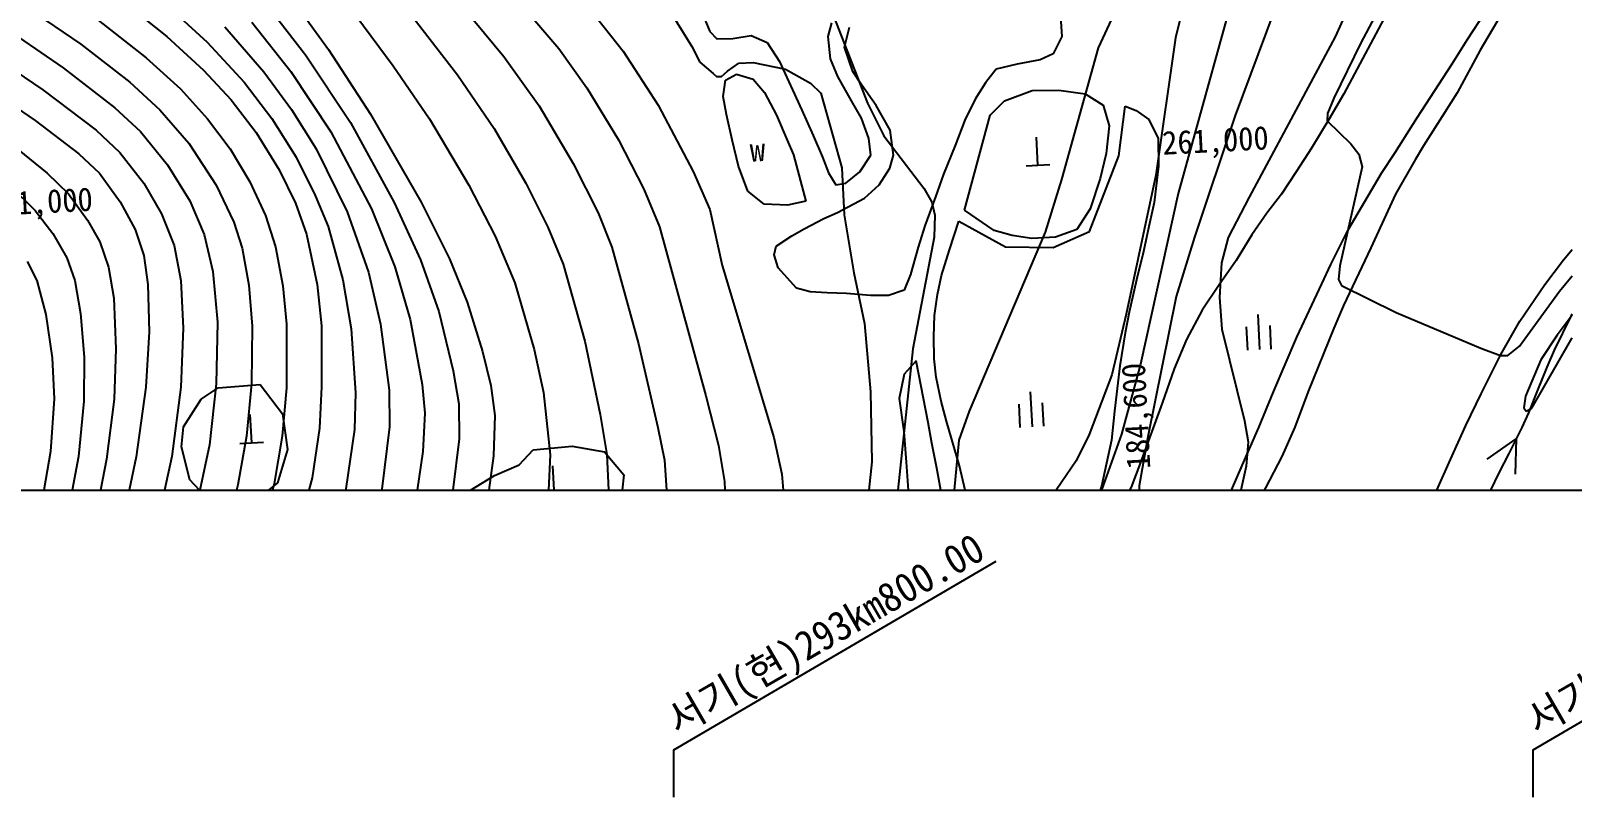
# Model space of a CAD drawing. Header units: millimetres. Extents: x 10470 to 11266, y 1103 to 1809.
# Drawn here: x 10705.1 to 10836, y 1364.9 to 1430 of the extents above; entities that cross this region are included whole.
import ezdxf
from ezdxf.enums import TextEntityAlignment as Align
from ezdxf.xclip import XClip

# ---------------------------------------------------------------- set-up
doc = ezdxf.new("R2010")
doc.units = ezdxf.units.MM
doc.header["$LTSCALE"] = 10
doc.header["$MEASUREMENT"] = 0
doc.header["$XCLIPFRAME"] = 2
doc.layers.add('TX-PAPR', color=2, linetype='Continuous', plot=False)
for name, color, linetype in [('TZ-BASE', 253, 'Continuous'), ('TZ-LEAL', 1, 'Continuous'), ('TZ-LEAT', 3, 'Continuous')]:
    doc.layers.add(name, color=color, linetype=linetype)
doc.styles.add('HANA', font='GulimChe.ttf')
doc.styles.add('굴림체', font='GulimChe.ttf')

# ---------------------------------------------------------------- blocks, each defined once
blk = doc.blocks.new('JD-DHFDCHG54DXG3XF')
at = {"layer": 'TZ-BASE'}
for p, q in [((249.6, -23.01, 76), (246.32, -36.54, 76)), ((264.09, -27.05, 73), (259.88, -36.48, 73)), ((267.2, -27.19, 72), (262.06, -36.97, 72)), ((252.64, -27.66, 75), (246.54, -49.79, 75)), ((243.64, -28.91, 77), (239.74, -37.4, 77)), ((145.29, -31.6, 92), (153.33, -37.08, 92)), ((158.34, -31.67, 89), (164.06, -36.91, 89)), ((174.7, -31.95, 84), (179.87, -38.93, 84)), ((156.66, -33.23, 90), (160.65, -36.43, 90)), ((168.62, -33.07, 86), (172.42, -37.99, 86)), ((171, -32.87, 85), (174.37, -37.54, 85)), ((180.68, -33.68, 83), (185.34, -39.7, 83)), ((184.89, -32.85, 82), (189.25, -38.14, 82)), ((190.2, -33.07, 81), (193.93, -37.46, 81)), ((236.47, -33.85, 72.68), (236.65, -36.43, 72.68)), ((264.49, -34.02, 74.95), (263.09, -36.65, 74.95)), ((145.2, -34.54, 93), (151.85, -39.11, 93)), ((154.82, -35.04, 91), (158.88, -38.24, 91)), ((167.87, -35.21, 87), (171.18, -39.41, 87)), ((196.7, -34.28, 80), (199.39, -37.68, 80)), ((203.24, -34.1, 79), (205.22, -37.28, 79)), ((206.05, -34.32, 73.07), (206.77, -36.02, 73.07)), ((216.81, -36.43, 73.07), (217.11, -35.28, 73.07)), ((217.3, -34.78, 78), (220.16, -42.09, 78)), ((254.65, -34.35, 74), (251.37, -43.15, 74)), ((271.09, -36.71, 74.95), (272.62, -34.33, 74.95)), ((273.95, -34.62, 71.1), (272.17, -37.59, 71.1)), ((142.92, -36.11, 94), (150.1, -40.96, 94)), ((160.65, -36.43, 90), (163.76, -39.31, 90)), ((165.58, -35.63, 88), (168.88, -39.44, 88)), ((206.77, -36.02, 73.07), (207.36, -36.65, 73.07)), ((207.36, -36.65, 73.07), (208.72, -36.61, 73.07)), ((208.72, -36.61, 73.07), (210.28, -36.36, 73.07)), ((210.28, -36.36, 73.07), (211.64, -36.94, 73.07)), ((217, -38.34, 73.07), (216.81, -36.43, 73.07)), ((218.19, -37.34, 72.68), (218.61, -35.64, 72.68)), ((236.65, -36.43, 72.68), (235.92, -37.9, 72.68)), ((246.32, -36.54, 76), (244.63, -48.21, 76)), ((259.88, -36.48, 73), (252.56, -50.08, 73)), ((263.09, -36.65, 74.95), (260.6, -41.3, 74.95)), ((153.33, -37.08, 92), (157.51, -40.33, 92)), ((164.06, -36.91, 89), (167.21, -40.33, 89)), ((174.37, -37.54, 85), (177.94, -43.05, 85)), ((193.93, -37.46, 81), (196.32, -40.8, 81)), ((199.39, -37.68, 80), (202.38, -42.27, 80)), ((205.22, -37.28, 79), (205.92, -38.63, 79)), ((211.64, -36.94, 73.07), (212.68, -38.56, 73.07)), ((218.89, -39.4, 72.68), (218.19, -37.34, 72.68)), ((235.92, -37.9, 72.68), (234.82, -38.42, 72.68)), ((239.74, -37.4, 77), (236.61, -48.58, 77)), ((262.06, -36.97, 72), (259.74, -41.68, 72)), ((269.79, -38.77, 74.95), (271.09, -36.71, 74.95)), ((272.17, -37.59, 71.1), (270.24, -41.23, 71.1)), ((142.46, -38.78, 95), (149.46, -43.58, 95)), ((151.85, -39.11, 93), (156.22, -42.49, 93)), ((158.88, -38.24, 91), (161.79, -40.89, 91)), ((172.42, -37.99, 86), (176.23, -43.76, 86)), ((179.87, -38.93, 84), (182.94, -43.44, 84)), ((189.25, -38.14, 82), (192.25, -42.34, 82)), ((205.92, -38.63, 79), (207.04, -39.59, 79)), ((208.27, -39.38, 79), (209.21, -38.71, 79)), ((209.21, -38.71, 79), (210.45, -38.65, 79)), ((210.45, -38.65, 79), (213.18, -39.2, 79)), ((212.68, -38.56, 73.07), (214.57, -42.71, 73.07)), ((213.18, -39.2, 79), (215.32, -40.4, 79)), ((217.64, -39.84, 73.07), (217, -38.34, 73.07)), ((231.08, -39.21, 72.68), (230.16, -40.38, 72.68)), ((232.85, -38.79, 72.68), (231.08, -39.21, 72.68)), ((234.82, -38.42, 72.68), (232.85, -38.79, 72.68)), ((266.8, -43.39, 74.95), (269.79, -38.77, 74.95)), ((157.51, -40.33, 92), (160.06, -42.67, 92)), ((163.76, -39.31, 90), (166.11, -41.83, 90)), ((167.21, -40.33, 89), (169.55, -43.41, 89)), ((168.88, -39.44, 88), (171.22, -42.65, 88)), ((171.18, -39.41, 87), (174.58, -44.54, 87)), ((185.34, -39.7, 83), (188.44, -44.27, 83)), ((207.04, -39.59, 79), (207.33, -39.85, 79)), ((207.33, -39.85, 79), (207.74, -39.83, 79)), ((207.74, -39.83, 79), (208.27, -39.38, 79)), ((207.89, -41.54, 77.24), (208.1, -40.15, 77.24)), ((208.1, -40.15, 77.24), (209.02, -39.63, 77.24)), ((209.02, -39.63, 77.24), (210.43, -40.06, 77.24)), ((210.43, -40.06, 77.24), (211.41, -41.2, 77.24)), ((215.32, -40.4, 79), (216.19, -41.25, 79)), ((218.8, -41.9, 73.07), (217.64, -39.84, 73.07)), ((219.68, -40.57, 72.68), (218.89, -39.4, 72.68)), ((220.87, -42.29, 72.68), (219.68, -40.57, 72.68)), ((230.16, -40.38, 72.68), (229.3, -41.76, 72.68)), ((150.1, -40.96, 94), (154.63, -44.4, 94)), ((161.79, -40.89, 91), (164.1, -43.43, 91)), ((166.11, -41.83, 90), (168.23, -44.6, 90)), ((196.32, -40.8, 81), (198.99, -45.22, 81)), ((208.18, -43.08, 77.24), (207.89, -41.54, 77.24)), ((211.41, -41.2, 77.24), (212.42, -43.12, 77.24)), ((216.19, -41.25, 79), (217.98, -47.59, 79)), ((229.3, -41.76, 72.68), (228.42, -43.55, 72.68)), ((231.78, -41.9, 77.32), (234.14, -41.04, 77.32)), ((234.14, -41.04, 77.32), (236.41, -40.99, 77.32)), ((236.41, -40.99, 77.32), (238.64, -41.3, 77.32)), ((238.64, -41.3, 77.32), (240.17, -42.27, 77.32)), ((259.74, -41.68, 72), (259.21, -42.99, 72)), ((260.6, -41.3, 74.95), (259.32, -43.48, 74.95)), ((270.24, -41.23, 71.1), (269.15, -42.93, 71.1)), ((156.22, -42.49, 93), (158.4, -44.52, 93)), ((160.06, -42.67, 92), (162.51, -45.5, 92)), ((171.22, -42.65, 88), (173.31, -45.97, 88)), ((177.94, -43.05, 85), (182.23, -50.53, 85)), ((192.25, -42.34, 82), (195.14, -47.22, 82)), ((202.38, -42.27, 80), (205.33, -47.9, 80)), ((208.66, -45.21, 77.24), (208.18, -43.08, 77.24)), ((212.42, -43.12, 77.24), (213.32, -45.24, 77.24)), ((214.57, -42.71, 73.07), (215.54, -44.85, 73.07)), ((219.63, -43.37, 73.07), (218.8, -41.9, 73.07)), ((220.16, -42.09, 78), (221.53, -44.87, 78)), ((222.06, -44.41, 72.68), (220.87, -42.29, 72.68)), ((228.38, -51.2, 77.32), (230.57, -43.13, 77.32)), ((230.57, -43.13, 77.32), (231.78, -41.9, 77.32)), ((240.17, -42.27, 77.32), (240.66, -44.04, 77.32)), ((241.48, -46.58, 76.7), (242.03, -42.36, 76.7)), ((242.03, -42.36, 76.7), (242.97, -42.73, 76.7)), ((242.97, -42.73, 76.7), (244.05, -43.49, 76.7)), ((251.37, -43.15, 74), (247.92, -53.49, 74)), ((259.21, -42.99, 72), (259.18, -43.6, 72)), ((269.15, -42.93, 71.1), (267.37, -45.73, 71.1)), ((149.46, -43.58, 95), (153.18, -46.41, 95)), ((154.63, -44.4, 94), (156.66, -46.3, 94)), ((164.1, -43.43, 91), (166.01, -45.99, 91)), ((169.55, -43.41, 89), (171.63, -46.69, 89)), ((176.23, -43.76, 86), (179.95, -50.54, 86)), ((182.94, -43.44, 84), (186.29, -49.06, 84)), ((188.44, -44.27, 83), (191.12, -48.9, 83)), ((220.27, -45.12, 73.07), (219.63, -43.37, 73.07)), ((222.36, -46.52, 72.68), (222.06, -44.41, 72.68)), ((228.42, -43.55, 72.68), (227.59, -45.69, 72.68)), ((240.66, -44.04, 77.32), (240.41, -46.37, 77.32)), ((244.05, -43.49, 76.7), (244.82, -45.12, 76.7)), ((259.32, -43.48, 74.95), (257.87, -45.93, 74.95)), ((259.18, -43.6, 72), (261.21, -45.56, 72)), ((264.95, -46.3, 74.95), (266.8, -43.39, 74.95)), ((147.02, -45.25, 96), (150.47, -48.05, 96)), ((158.4, -44.52, 93), (160.71, -47.35, 93)), ((162.51, -45.5, 92), (164.83, -49.07, 92)), ((168.23, -44.6, 90), (170.17, -47.78, 90)), ((174.58, -44.54, 87), (178.01, -51.08, 87)), ((198.99, -45.22, 81), (201.15, -49.41, 81)), ((209.18, -47.47, 77.24), (208.66, -45.21, 77.24)), ((213.32, -45.24, 77.24), (213.85, -46.5, 77.24)), ((215.54, -44.85, 73.07), (216.33, -46.7, 73.07)), ((220.44, -46.51, 73.07), (220.27, -45.12, 73.07)), ((221.53, -44.87, 78), (224.93, -49.34, 78)), ((227.59, -45.69, 72.68), (226.61, -48.14, 72.68)), ((234.62, -47.38, 77.5), (234.49, -44.98, 77.5)), ((244.82, -45.12, 76.7), (244.87, -47.47, 76.7)), ((261.21, -45.56, 72), (261.89, -46.44, 72)), ((267.37, -45.73, 71.1), (266.65, -46.92, 71.1)), ((153.18, -46.41, 95), (154.92, -48.06, 95)), ((156.66, -46.3, 94), (158.7, -48.91, 94)), ((166.01, -45.99, 91), (167.68, -48.8, 91)), ((171.63, -46.69, 89), (173.24, -49.94, 89)), ((173.31, -45.97, 88), (175.96, -51.35, 88)), ((213.85, -46.5, 77.24), (214.92, -50.44, 77.24)), ((216.33, -46.7, 73.07), (216.84, -48.03, 73.07)), ((219.51, -47.95, 73.07), (220.44, -46.51, 73.07)), ((222.05, -47.62, 72.68), (222.36, -46.52, 72.68)), ((238.99, -53, 76.7), (241.48, -46.58, 76.7)), ((240.41, -46.37, 77.32), (239.92, -48.5, 77.32)), ((257.87, -45.93, 74.95), (256.55, -47.95, 74.95)), ((261.89, -46.44, 72), (262.17, -47.51, 72)), ((263.8, -48.04, 74.95), (264.95, -46.3, 74.95)), ((266.65, -46.92, 71.1), (264.98, -49.85, 71.1)), ((150.47, -48.05, 96), (152.29, -49.82, 96)), ((154.92, -48.06, 95), (156.69, -50.48, 95)), ((160.71, -47.35, 93), (162.58, -50.41, 93)), ((170.17, -47.78, 90), (171.57, -50.6, 90)), ((195.14, -47.22, 82), (197.26, -51.42, 82)), ((205.33, -47.9, 80), (206.76, -51.15, 80)), ((209.99, -49.58, 77.24), (209.18, -47.47, 77.24)), ((216.84, -48.03, 73.07), (217.45, -49.04, 73.07)), ((217.98, -47.59, 79), (218.18, -51.6, 79)), ((218.3, -48.91, 73.07), (219.51, -47.95, 73.07)), ((221.15, -49.04, 72.68), (222.05, -47.62, 72.68)), ((226.61, -48.14, 72.68), (225.93, -50.05, 72.68)), ((233.62, -47.43, 77.5), (235.62, -47.32, 77.5)), ((244.63, -48.21, 76), (242.13, -60.02, 76)), ((244.87, -47.47, 76.7), (244.5, -50.54, 76.7)), ((256.55, -47.95, 74.95), (255.31, -49.83, 74.95)), ((262.17, -47.51, 72), (260.25, -55.94, 72)), ((260.97, -52.86, 74.95), (263.8, -48.04, 74.95)), ((147.35, -49.16, 97), (149.46, -51.22, 97)), ((158.7, -48.91, 94), (160.19, -51.51, 94)), ((164.83, -49.07, 92), (166.32, -52.22, 92)), ((167.68, -48.8, 91), (169.02, -51.65, 91)), ((186.29, -49.06, 84), (188.53, -53.4, 84)), ((191.12, -48.9, 83), (193, -52.65, 83)), ((201.15, -49.41, 81), (202.49, -52.6, 81)), ((211.37, -50.68, 77.24), (209.99, -49.58, 77.24)), ((217.45, -49.04, 73.07), (218.3, -48.91, 73.07)), ((219.9, -50.19, 72.68), (221.15, -49.04, 72.68)), ((224.93, -49.34, 78), (225.61, -50.53, 78)), ((236.61, -48.58, 77), (235.23, -53.06, 77)), ((239.92, -48.5, 77.32), (239.07, -51.07, 77.32)), ((152.29, -49.82, 96), (153.91, -52.04, 96)), ((156.69, -50.48, 95), (157.94, -52.84, 95)), ((162.58, -50.41, 93), (163.81, -53.26, 93)), ((171.57, -50.6, 90), (172.51, -53.24, 90)), ((173.24, -49.94, 89), (174.35, -52.59, 89)), ((179.95, -50.54, 86), (182.18, -55.41, 86)), ((182.23, -50.53, 85), (184.64, -55.32, 85)), ((213.34, -50.76, 77.24), (211.37, -50.68, 77.24)), ((214.92, -50.44, 77.24), (213.34, -50.76, 77.24)), ((217.59, -51.39, 72.68), (219.9, -50.19, 72.68)), ((225.93, -50.05, 72.68), (225.02, -52.54, 72.68)), ((225.61, -50.53, 78), (225.87, -51.63, 78)), ((246.54, -49.79, 75), (243.33, -64.28, 75)), ((244.5, -50.54, 76.7), (244.05, -52.57, 76.7)), ((252.56, -50.08, 73), (250.77, -53.53, 73)), ((255.31, -49.83, 74.95), (254.07, -51.45, 74.95)), ((264.98, -49.85, 71.1), (262.89, -54.4, 71.1)), ((149.46, -51.22, 97), (150.96, -53.18, 97)), ((153.91, -52.04, 96), (154.94, -53.9, 96)), ((160.19, -51.51, 94), (161.27, -54.21, 94)), ((166.32, -52.22, 92), (167.03, -54.42, 92)), ((169.02, -51.65, 91), (169.87, -54.31, 91)), ((175.96, -51.35, 88), (177.76, -56.47, 88)), ((178.01, -51.08, 87), (180, -56.02, 87)), ((197.26, -51.42, 82), (198.44, -54.35, 82)), ((206.76, -51.15, 80), (207.8, -55.91, 80)), ((214.76, -52.78, 72.68), (216.43, -51.9, 72.68)), ((216.43, -51.9, 72.68), (217.59, -51.39, 72.68)), ((218.18, -51.6, 79), (219, -56.51, 79)), ((225.87, -51.63, 78), (225.82, -53.5, 78)), ((227.1, -54.57, 76.7), (227.9, -52.13, 76.7)), ((227.9, -52.13, 76.7), (231.88, -54.32, 76.7)), ((230.9, -52.93, 77.32), (228.38, -51.2, 77.32)), ((239.07, -51.07, 77.32), (237.92, -52.84, 77.32)), ((254.07, -51.45, 74.95), (252.79, -53.3, 74.95)), ((150.96, -53.18, 97), (152.14, -55.25, 97)), ((157.94, -52.84, 95), (158.69, -55.05, 95)), ((163.81, -53.26, 93), (164.56, -56.42, 93)), ((172.51, -53.24, 90), (173.42, -57.52, 90)), ((174.35, -52.59, 89), (175.6, -57.11, 89)), ((188.53, -53.4, 84), (190.21, -57.38, 84)), ((193, -52.65, 83), (194.29, -55.78, 83)), ((202.49, -52.6, 81), (206.41, -66.98, 81)), ((212.4, -54.26, 72.68), (213.71, -53.39, 72.68)), ((213.71, -53.39, 72.68), (214.76, -52.78, 72.68)), ((225.82, -53.5, 78), (224, -62.97, 78)), ((225.02, -52.54, 72.68), (224.44, -54.33, 72.68)), ((235.23, -53.06, 77), (228.78, -68.29, 77)), ((232.43, -53.36, 77.32), (230.9, -52.93, 77.32)), ((234.1, -53.59, 77.32), (232.43, -53.36, 77.32)), ((236.11, -53.48, 77.32), (234.1, -53.59, 77.32)), ((235.93, -54.36, 76.7), (238.99, -53, 76.7)), ((237.92, -52.84, 77.32), (236.11, -53.48, 77.32)), ((244.05, -52.57, 76.7), (243.58, -54.7, 76.7)), ((247.92, -53.49, 74), (246.36, -58.53, 74)), ((250.77, -53.53, 73), (250.21, -55.68, 73)), ((252.79, -53.3, 74.95), (251.47, -55.48, 74.95)), ((259.51, -55.81, 74.95), (260.97, -52.86, 74.95)), ((154.94, -53.9, 96), (155.69, -56.04, 96)), ((161.27, -54.21, 94), (161.82, -57.16, 94)), ((167.03, -54.42, 92), (167.6, -57.57, 92)), ((169.87, -54.31, 91), (170.5, -57.63, 91)), ((198.44, -54.35, 82), (200.69, -62.56, 82)), ((212.22, -54.99, 72.68), (212.4, -54.26, 72.68)), ((224.44, -54.33, 72.68), (223.8, -56.67, 72.68)), ((226.44, -56.76, 76.7), (227.1, -54.57, 76.7)), ((231.88, -54.32, 76.7), (235.93, -54.36, 76.7)), ((243.58, -54.7, 76.7), (242.99, -57.12, 76.7)), ((262.89, -54.4, 71.1), (260.58, -59.31, 71.1)), ((279.26, -55.41, 71.1), (280, -54.53, 71.1)), ((148.77, -55.55, 98), (149.6, -57.16, 98)), ((152.14, -55.25, 97), (152.82, -57.17, 97)), ((155.69, -56.04, 96), (156.13, -58.68, 96)), ((158.69, -55.05, 95), (159.04, -57.51, 95)), ((180, -56.02, 87), (181.32, -60.5, 87)), ((182.18, -55.41, 86), (183.74, -59.82, 86)), ((184.64, -55.32, 85), (186.15, -59, 85)), ((194.29, -55.78, 83), (196.14, -62.34, 83)), ((207.8, -55.91, 80), (212.2, -70.5, 80)), ((212.57, -56.09, 72.68), (212.22, -54.99, 72.68)), ((214.11, -57.81, 72.68), (212.57, -56.09, 72.68)), ((251.47, -55.48, 74.95), (250.01, -57.53, 74.95)), ((250.21, -55.68, 73), (250.03, -58.61, 73)), ((258.72, -57.45, 74.95), (259.51, -55.81, 74.95)), ((260.25, -55.94, 72), (260.15, -57.08, 72)), ((277.68, -57.5, 71.1), (279.26, -55.41, 71.1)), ((149.6, -57.16, 98), (150.37, -60.06, 98)), ((152.82, -57.17, 97), (153.32, -59.98, 97)), ((159.04, -57.51, 95), (159.13, -61.53, 95)), ((161.82, -57.16, 94), (162.04, -61.21, 94)), ((164.56, -56.42, 93), (164.94, -60.72, 93)), ((167.6, -57.57, 92), (167.88, -61.04, 92)), ((173.42, -57.52, 90), (173.78, -61.02, 90)), ((175.6, -57.11, 89), (176.29, -61.27, 89)), ((177.76, -56.47, 88), (178.8, -60.88, 88)), ((190.21, -57.38, 84), (191.85, -63.04, 84)), ((219, -56.51, 79), (219.89, -60.83, 79)), ((223.8, -56.67, 72.68), (223.27, -58, 72.68)), ((226.09, -58.35, 76.7), (226.44, -56.76, 76.7)), ((242.99, -57.12, 76.7), (242.38, -59.85, 76.7)), ((250.01, -57.53, 74.95), (248.56, -59.68, 74.95)), ((256.61, -62, 74.95), (258.72, -57.45, 74.95)), ((260.15, -57.08, 72), (260.41, -57.6, 72)), ((275.54, -60.62, 71.1), (277.68, -57.5, 71.1)), ((278.93, -58.08, 72), (280, -56.77, 72)), ((156.13, -58.68, 96), (156.32, -62.97, 96)), ((170.5, -57.63, 91), (170.81, -60.88, 91)), ((215.27, -58.14, 72.68), (214.11, -57.81, 72.68)), ((216.73, -58.21, 72.68), (215.27, -58.14, 72.68)), ((218.37, -58.29, 72.68), (216.73, -58.21, 72.68)), ((220.41, -58.44, 72.68), (218.37, -58.29, 72.68)), ((221.92, -58.46, 72.68), (220.41, -58.44, 72.68)), ((223.27, -58, 72.68), (221.92, -58.46, 72.68)), ((225.84, -60.15, 76.7), (226.09, -58.35, 76.7)), ((246.36, -58.53, 74), (243.95, -70.47, 74)), ((250.03, -58.61, 73), (250.24, -61.32, 73)), ((260.41, -57.6, 72), (265.04, -59.9, 72)), ((275.53, -62.74, 72), (278.93, -58.08, 72)), ((150.37, -60.06, 98), (150.89, -63.73, 98)), ((153.32, -59.98, 97), (153.62, -63.69, 97)), ((183.74, -59.82, 86), (184.97, -64.86, 86)), ((186.15, -59, 85), (187.44, -63.21, 85)), ((225.77, -61.92, 76.7), (225.84, -60.15, 76.7)), ((242.13, -60.02, 76), (240.91, -65.2, 76)), ((242.38, -59.85, 76.7), (242.04, -61.62, 76.7)), ((248.56, -59.68, 74.95), (247.25, -62.18, 74.95)), ((253.29, -60.06, 73.44), (253.44, -63.05, 73.44)), ((260.58, -59.31, 71.1), (259.74, -61.22, 71.1)), ((265.04, -59.9, 72), (272.23, -62.92, 72)), ((279.92, -60.14, 76.56), (278.48, -63.09, 76.56)), ((280, -60.13, 72), (278.71, -61.81, 72)), ((280, -60.03, 76.56), (279.92, -60.14, 76.56)), ((162.04, -61.21, 94), (161.83, -66.25, 94)), ((164.94, -60.72, 93), (164.83, -65.96, 93)), ((167.88, -61.04, 92), (167.82, -65.93, 92)), ((170.81, -60.88, 91), (170.79, -66.28, 91)), ((173.78, -61.02, 90), (173.79, -66.22, 90)), ((176.29, -61.27, 89), (176.65, -66.71, 89)), ((178.8, -60.88, 88), (179.52, -66.5, 88)), ((181.32, -60.5, 87), (182.33, -66.01, 87)), ((219.89, -60.83, 79), (220.41, -66.63, 79)), ((250.24, -61.32, 73), (252.18, -69.1, 73)), ((252.44, -63.1, 73.44), (252.34, -61.11, 73.44)), ((254.44, -63, 73.44), (254.34, -61, 73.44)), ((259.74, -61.22, 71.1), (257.58, -66.61, 71.1)), ((273.95, -63.47, 71.1), (275.54, -60.62, 71.1)), ((159.13, -61.53, 95), (158.85, -66.24, 95)), ((196.14, -62.34, 83), (197.43, -68.56, 83)), ((200.69, -62.56, 82), (202.35, -69.67, 82)), ((225.82, -63.83, 76.7), (225.77, -61.92, 76.7)), ((242.04, -61.62, 76.7), (241.58, -64.43, 76.7)), ((247.25, -62.18, 74.95), (246.19, -64.67, 74.95)), ((254.63, -66.63, 74.95), (256.61, -62, 74.95)), ((274.53, -63.55, 72), (275.53, -62.74, 72)), ((276.58, -68.02, 72), (280, -62.05, 72)), ((278.71, -61.81, 72), (277.33, -63.92, 72)), ((150.89, -63.73, 98), (151.06, -67.24, 98)), ((153.62, -63.69, 97), (153.6, -67.42, 97)), ((156.32, -62.97, 96), (156.16, -67.27, 96)), ((187.44, -63.21, 85), (188.15, -66.1, 85)), ((191.85, -63.04, 84), (192.63, -66.7, 84)), ((224, -62.97, 78), (222.36, -78.51, 78)), ((224.28, -63.99, 77.26), (223.27, -65.12, 77.26)), ((225.3, -69.25, 77.26), (224.28, -63.99, 77.26)), ((225.98, -65.39, 76.7), (225.82, -63.83, 76.7)), ((272.23, -62.92, 72), (273.92, -63.54, 72)), ((272.26, -66.8, 71.1), (273.95, -63.47, 71.1)), ((273.92, -63.54, 72), (274.53, -63.55, 72)), ((277.33, -63.92, 72), (276.04, -67, 72)), ((278.48, -63.09, 76.56), (277.83, -64.55, 76.56)), ((184.97, -64.86, 86), (185.43, -67.65, 86)), ((223.27, -65.12, 77.26), (222.84, -67.2, 77.26)), ((226.41, -67.43, 76.7), (225.98, -65.39, 76.7)), ((240.91, -65.2, 76), (238.96, -70.27, 76)), ((241.58, -64.43, 76.7), (241.12, -68.29, 76.7)), ((243.33, -64.28, 75), (241.72, -70.22, 75)), ((246.19, -64.67, 74.95), (245.17, -67.59, 74.95)), ((277.83, -64.55, 76.56), (277.04, -66.49, 76.56)), ((158.85, -66.24, 95), (158.04, -72.17, 95)), ((161.83, -66.25, 94), (161.07, -72.13, 94)), ((163.56, -67.25, 92.51), (165, -66.29, 92.51)), ((164.83, -65.96, 93), (164.25, -71.14, 93)), ((165, -66.29, 92.51), (168.58, -66.01, 92.51)), ((167.82, -65.93, 92), (167.4, -70.41, 92)), ((168.58, -66.01, 92.51), (170.47, -68.51, 92.51)), ((170.79, -66.28, 91), (170.43, -70.4, 91)), ((173.79, -66.22, 90), (173.61, -69.73, 90)), ((176.65, -66.71, 89), (176.57, -69.82, 89)), ((179.52, -66.5, 88), (179.56, -69.61, 88)), ((182.33, -66.01, 87), (182.54, -68.45, 87)), ((188.15, -66.1, 85), (188.51, -68.64, 85)), ((192.63, -66.7, 84), (193.2, -71.99, 84)), ((220.41, -66.63, 79), (220.52, -72.59, 79)), ((233.96, -66.62, 76.42), (234.12, -69.61, 76.42)), ((253.37, -69.66, 74.95), (254.63, -66.63, 74.95)), ((257.58, -66.61, 71.1), (256.45, -69.64, 71.1)), ((277.04, -66.49, 76.56), (276.3, -68.42, 76.56)), ((151.06, -67.24, 98), (150.75, -71.71, 98)), ((153.6, -67.42, 97), (153.13, -72.14, 97)), ((156.16, -67.27, 96), (155.53, -72.36, 96)), ((162.07, -69.61, 92.51), (163.56, -67.25, 92.51)), ((185.43, -67.65, 86), (185.46, -70.64, 86)), ((206.41, -66.98, 81), (207.49, -71.19, 81)), ((222.84, -67.2, 77.26), (223.22, -69.99, 77.26)), ((226.86, -69.14, 76.7), (226.41, -67.43, 76.7)), ((233.12, -69.66, 76.42), (233.02, -67.67, 76.42)), ((235.12, -69.56, 76.42), (235.02, -67.56, 76.42)), ((245.17, -67.59, 74.95), (243.33, -72.64, 74.95)), ((270.96, -69.49, 71.1), (272.26, -66.8, 71.1)), ((276.04, -67, 72), (275.88, -68, 72)), ((275.88, -68, 72), (276.08, -68.27, 72)), ((276.08, -68.27, 72), (276.58, -68.02, 72)), ((167.85, -70.97, 92.16), (167.72, -68.57, 92.16)), ((170.47, -68.51, 92.51), (170.89, -71.53, 92.51)), ((182.54, -68.45, 87), (182.38, -71.69, 87)), ((188.51, -68.64, 85), (188.39, -72.07, 85)), ((197.43, -68.56, 83), (198.01, -71.95, 83)), ((225.6, -70.99, 77.26), (225.3, -69.25, 77.26)), ((227.96, -72.93, 76.7), (226.86, -69.14, 76.7)), ((228.78, -68.29, 77), (227.91, -70.73, 77)), ((241.12, -68.29, 76.7), (240.87, -70.75, 76.7)), ((252.18, -69.1, 73), (252.47, -70.87, 73)), ((276.3, -68.42, 76.56), (275.73, -69.67, 76.56)), ((161.88, -71.3, 92.51), (162.07, -69.61, 92.51)), ((167.4, -70.41, 92), (166.68, -74.54, 92)), ((170.43, -70.4, 91), (169.77, -74.41, 91)), ((173.61, -69.73, 90), (172.97, -73.95, 90)), ((176.57, -69.82, 89), (175.83, -74.89, 89)), ((179.56, -69.61, 88), (178.89, -74.91, 88)), ((185.46, -70.64, 86), (184.79, -76.24, 86)), ((202.35, -69.67, 82), (202.92, -72.45, 82)), ((212.2, -70.5, 80), (212.86, -73.64, 80)), ((223.22, -69.99, 77.26), (223.44, -72.62, 77.26)), ((241.72, -70.22, 75), (237.75, -81.42, 75)), ((238.96, -70.27, 76), (237.86, -72.51, 76)), ((243.95, -70.47, 74), (243.23, -74.61, 74)), ((251.97, -72.88, 74.95), (253.37, -69.66, 74.95)), ((256.45, -69.64, 71.1), (255.34, -72.13, 71.1)), ((269.67, -72.39, 71.1), (270.96, -69.49, 71.1)), ((272.78, -72.36, 76.56), (275.23, -70.64, 76.56)), ((275.73, -69.67, 76.56), (274.61, -71.86, 76.56)), ((275.23, -70.64, 76.56), (275.15, -73.64, 76.56)), ((150.75, -71.71, 98), (150.01, -76.13, 98)), ((162.58, -74.11, 92.51), (161.88, -71.3, 92.51)), ((164.25, -71.14, 93), (162.9, -77.66, 93)), ((166.85, -71.02, 92.16), (168.85, -70.92, 92.16)), ((170.89, -71.53, 92.51), (170.04, -74.37, 92.51)), ((182.38, -71.69, 87), (181.56, -77.22, 87)), ((190.57, -72.85, 85.7), (191.74, -71.57, 85.7)), ((191.74, -71.57, 85.7), (195.07, -71.25, 85.7)), ((193.2, -71.99, 84), (192.98, -76.39, 84)), ((195.07, -71.25, 85.7), (197.81, -71.74, 85.7)), ((197.81, -71.74, 85.7), (199.45, -73.7, 85.7)), ((198.01, -71.95, 83), (198.14, -75.05, 83)), ((207.49, -71.19, 81), (208, -74.26, 81)), ((226.05, -73.11, 77.26), (225.6, -70.99, 77.26)), ((227.91, -70.73, 77), (227.31, -76.96, 77)), ((240.87, -70.75, 76.7), (240.02, -74.65, 76.7)), ((252.47, -70.87, 73), (252.32, -72.94, 73)), ((274.61, -71.86, 76.56), (273.77, -73.52, 76.56)), ((153.13, -72.14, 97), (152.05, -77.9, 97)), ((155.53, -72.36, 96), (154.22, -78.98, 96)), ((158.04, -72.17, 95), (156.3, -80.58, 95)), ((161.07, -72.13, 94), (159.05, -81.23, 94)), ((188.39, -72.07, 85), (187.52, -78.62, 85)), ((188.47, -73.74, 85.7), (190.57, -72.85, 85.7)), ((193.54, -75.31, 84.92), (193.41, -72.91, 84.92)), ((202.92, -72.45, 82), (203.14, -75.97, 82)), ((220.52, -72.59, 79), (220.11, -76.51, 79)), ((223.44, -72.62, 77.26), (223.6, -75, 77.26)), ((226.4, -75.11, 77.26), (226.05, -73.11, 77.26)), ((228.93, -77.11, 76.7), (227.96, -72.93, 76.7)), ((237.86, -72.51, 76), (228.91, -85.62, 76)), ((243.33, -72.64, 74.95), (242.54, -74.73, 74.95)), ((250.29, -76.82, 74.95), (251.97, -72.88, 74.95)), ((252.32, -72.94, 73), (251.81, -75.25, 73)), ((255.34, -72.13, 71.1), (253.94, -74.8, 71.1)), ((268.38, -75.29, 71.1), (269.67, -72.39, 71.1)), ((163.88, -75.5, 92.51), (162.58, -74.11, 92.51)), ((166.68, -74.54, 92), (164.78, -81.95, 92)), ((169.77, -74.41, 91), (168.07, -80.95, 91)), ((170.04, -74.37, 92.51), (168.15, -75.93, 92.51)), ((172.97, -73.95, 90), (171.63, -79.31, 90)), ((186.25, -75.11, 85.7), (188.47, -73.74, 85.7)), ((199.45, -73.7, 85.7), (199.23, -75.96, 85.7)), ((208, -74.26, 81), (208.19, -77.68, 81)), ((212.86, -73.64, 80), (213.26, -77.71, 80)), ((243.23, -74.61, 74), (243.25, -76.67, 74)), ((273.77, -73.52, 76.56), (272.96, -75.2, 76.56)), ((175.83, -74.89, 89), (174.69, -79.84, 89)), ((178.89, -74.91, 88), (177.77, -80.26, 88)), ((242.54, -74.73, 74.95), (234.37, -92.1, 74.95)), ((240.02, -74.65, 76.7), (239.57, -76.19, 76.7)), ((253.94, -74.8, 71.1), (252.31, -77.93, 71.1))]:
    blk.add_line(p, q, dxfattribs=at)
at = {"layer": 'TZ-BASE', "style": 'HANA'}
for s, p in [('261,000', (245.23, -46.49)), ('w', (210.21, -47.08, 75)), ('261,000', (145.36, -51.71))]:
    blk.add_text(s, height=2, rotation=2.9893, dxfattribs=at).set_placement(p)
blk.add_text('184,600', height=2, rotation=92.9893, dxfattribs=at).set_placement((243.7, -64.13), align=Align.RIGHT)

msp = doc.modelspace()

# ---------------------------------------------------------------- linework, layer by layer
at = {"layer": 'TX-PAPR', "elevation": 67.65, "flags": 128}
msp.add_lwpolyline([(10556.02, 1390.95), (11256.02, 1390.95), (11256.02, 1540.95), (10556.02, 1540.95), (10556.02, 1390.95)], dxfattribs=at)
at = {"layer": 'TZ-LEAL'}
for points in [[(10787.07, 1384.9), (10759.68, 1368.87), (10759.68, 1364.87)], [(10860.07, 1384.9), (10832.68, 1368.87), (10832.68, 1364.87)]]:
    msp.add_lwpolyline(points, dxfattribs=at)

# ---------------------------------------------------------------- block references
at = {"layer": 'TZ-BASE'}
ref = msp.add_blockref('JD-DHFDCHG54DXG3XF', (10556.02, 1465.95, 67.65), dxfattribs=at)
XClip(ref).set_block_clipping_path([(-0.0000000003, -74.9999999998), (700.0000000003, 75.0000000023)])

# ---------------------------------------------------------------- texts
at = {"layer": 'TZ-LEAT', "style": '굴림체'}
for s, p in [('서기(현)293km800.00', (10773.18, 1377.66)), ('서기(현)293km873.00', (10846.18, 1377.66))]:
    msp.add_text(s, height=2.5, rotation=30, dxfattribs=at).set_placement(p, align=Align.CENTER)

doc.saveas('drawing.dxf')
